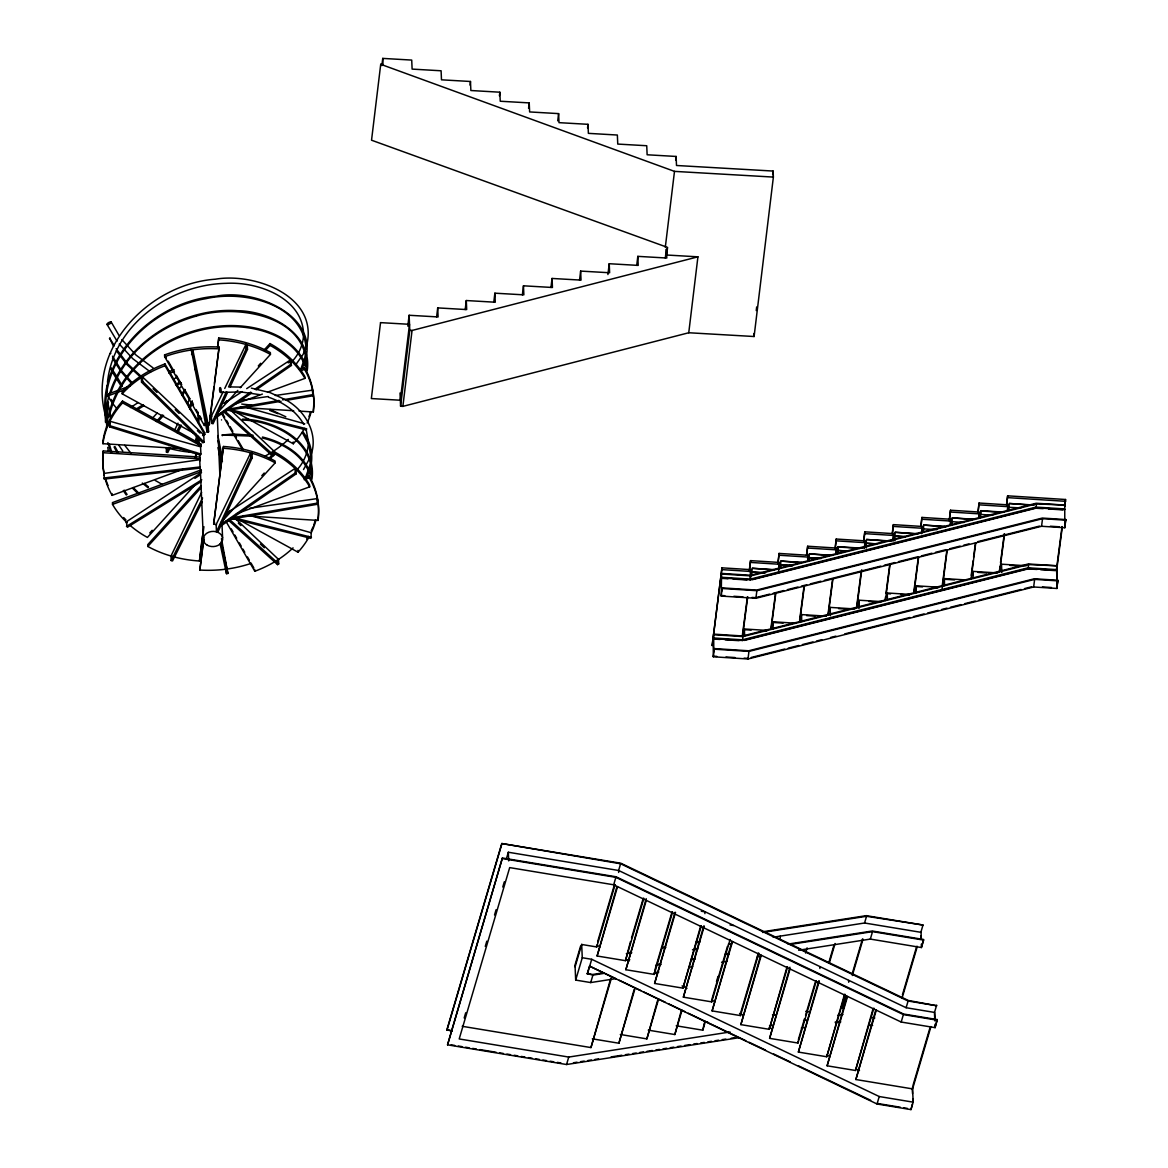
<?xml version="1.0" encoding="UTF-8"?>
<svg xmlns="http://www.w3.org/2000/svg" width="1168" height="1168" viewBox="0 0 1168 1168"><rect width="100%" height="100%" fill="white"/><g stroke="black" fill="none" stroke-linecap="round" stroke-linejoin="round"><path stroke-width="1.5" d="M105.441 422.232C105.105 355.087 174.266 306.25 237.644 310.703C269.823 311.009 312.703 333.143 307.213 370.752M107.018 392.229L107.31 385.601M106.405 422.276L108.405 402.084M720.072 639.451L713.181 639.027L713.327 656.781L747.987 658.986L1033.651 586.978L1056.909 588.453L1057.872 580.262L1034.381 578.773L748.717 650.78L714.29 648.59L713.809 651.89L713.663 634.136L742.614 635.976L1028.278 563.969L1057.244 565.808L1028.541 564.582L742.877 636.589L713.677 634.735M721.766 591.11L722.189 587.884L756.616 590.074L1042.279 518.066L1065.771 519.556L1064.807 527.746L1041.549 526.272L755.886 598.279L721.225 596.074L721.561 573.43L750.513 575.269L1036.177 503.262L1065.143 505.102L1036.439 503.89L750.776 575.882L721.576 574.028M1057.872 580.262L1057.39 583.562L1056.85 569.634L1028.117 567.809L742.454 639.816L713.268 637.962M1064.807 527.746L1064.749 508.927L1036.016 507.102L750.352 579.109L721.167 577.255M303.592 333.96C303.359 344.078 299.475 353.364 292.263 361.321M306.41 369.03C309.024 314.849 235.732 303.636 195.903 316.207M310.995 479.07C316.557 442.555 274.319 420.392 242.287 420.1M311.944 479.23C317.462 441.65 274.626 419.458 242.404 419.137M688.755 332.749L754.09 336.515L773.377 177.083L773.114 171.054L676.506 165.491L676.111 156.454L647.13 154.775L646.736 145.737L617.755 144.073L617.361 135.035L588.38 133.356L587.986 124.319L559.005 122.655L558.611 113.617L529.63 111.938L529.221 102.901L500.24 101.236L499.846 92.199L470.865 90.52L470.47 81.483L441.489 79.818L441.095 70.781L412.114 69.102L411.72 60.079L382.739 58.4L383.002 64.43L380.724 64.298L371.541 140.204L667.585 247.426L666.665 255.018L697.924 256.829L688.755 332.749L402.872 406.376L400.595 406.245L400.025 392.988M381.863 65.627L382.739 58.4M407.807 326.12L409.121 315.272L438.102 316.937L437.708 307.899L466.689 309.578L466.295 300.541L495.276 302.22L494.882 293.183L523.863 294.847L523.468 285.81L552.449 287.489L552.055 278.451L581.036 280.116L580.642 271.093L609.623 272.757L609.229 263.72L638.21 265.399L637.816 256.361L666.797 258.026L666.402 248.988L665.307 258.04M400.595 406.245L409.778 330.325L409.121 315.272M402.872 406.376L412.056 330.456L697.924 256.829M436.613 316.937L437.708 307.899M470.032 85.103L470.47 81.483M465.2 309.578L466.295 300.541M499.408 95.82L499.846 92.199M493.787 302.22L494.882 293.183M528.578 108.332L529.221 102.901M522.373 294.847L523.468 285.81M557.735 120.844L558.611 113.617M550.96 287.489L552.055 278.451M587.548 127.94L587.986 124.319M579.547 280.13L580.642 271.093M607.915 274.568L609.229 263.72M636.721 265.399L637.816 256.361M675.673 160.06L676.111 156.454M665.307 247.295L674.491 171.375L380.724 64.298M756.236 310.557L756.674 306.936M772.676 174.689L773.114 171.054M195.815 441.738L196.516 436.306M196.136 441.738L196.837 436.306M198.721 421.852L199.188 418.246M195.275 457.987L195.976 452.571M197.392 441.738L198.093 436.321M195.582 457.987L196.297 452.571M197.465 443.548L198.166 438.117M217.555 347.086L218.737 338.048A106.784 83.687 -2.5 0 1 270.377 352.605L270.45 354.4L240.228 387.732M217.876 347.086L218.737 338.048M209.729 419.356L213.948 386.827M214.43 383.221L219.131 347.086A106.784 83.687 -2.5 0 0 164.571 354.911L164.659 356.707L204.371 425.488A9.709 7.607 -2.5 0 1 206.298 424.948M207.305 424.816A9.709 7.607 -2.5 0 1 209.335 424.772L219.131 347.086M202.429 535.718L199.451 561.005A106.784 83.687 -2.5 0 1 147.81 546.463L147.737 544.653L200.925 485.99M199.451 561.005L203.918 526.68M203.772 537.528L199.845 570.042A106.784 83.687 -2.5 0 0 250.974 563.429M199.845 570.042L203.845 539.324M216.606 524.724A9.709 7.607 -2.5 0 0 213.671 524.169L223.468 446.483A106.784 83.687 -2.5 0 1 275.108 461.039L275.181 462.835L220.781 522.826M213.671 524.169L223.468 446.483M721.97 567.838L712.173 645.51L721.97 567.838L750.936 569.663L749.929 579.824M713.327 656.781L714.29 648.59M721.225 596.074L722.189 587.884M749.126 571.473L750.542 560.625L779.494 562.465L778.501 572.495M749.447 571.473L750.542 560.625M742.235 636.516L747.403 596.76M750.455 573.284L750.936 569.663M742.541 636.516L747.724 596.76M742.877 636.589L742.527 640.502L1028.19 568.495L1056.806 570.305M750.776 575.882L750.425 579.795L1036.089 507.803L1064.705 509.613M767.391 630.443L744.396 628.983L743.899 632.779M773.523 569.634L752.294 568.276L751.798 572.072L764.179 572.86M747.987 658.986L748.965 651.394L1034.629 579.386L1057.901 580.861M755.886 598.279L756.879 590.687L1042.542 518.694L1065.8 520.169M777.932 562.465L779.1 553.428L808.066 555.267L807.672 560.684M778.005 564.275L779.1 553.428M770.792 629.304L775.508 593.183M778.793 567.882L779.494 562.465M771.114 629.318L775.815 593.183M794.196 623.128L772.953 621.785L772.457 625.581M780.501 568.188L780.852 561.078L802.095 562.421M806.489 555.267L807.672 546.23L836.624 548.069L836.244 553.486M806.811 555.267L807.672 546.23M799.598 620.31L803.832 587.781M807.599 558.873L808.066 555.267M799.686 622.106L804.387 585.986M826.302 616.149L801.525 614.587L801.029 618.383M832.434 555.34L809.424 553.88L808.928 557.676L821.323 558.465M835.062 548.069L836.23 539.032L865.196 540.872L864.568 548.099M835.368 548.069L836.23 539.032M827.937 614.908L832.638 578.773M835.923 553.486L836.624 548.069M828.243 614.908L832.945 578.773M854.859 608.951L830.083 607.389L829.601 611.477L830.054 608.061M837.646 553.793L837.982 546.682L862.772 548.259M848.114 551.15L837.5 550.478L837.982 546.682M863.634 540.857L864.802 531.834L893.768 533.659L893.14 540.886M863.94 540.857L864.802 531.834M856.728 605.9L861.196 571.575M864.262 548.099L865.196 540.872M856.816 607.71L861.75 569.78M881.665 601.637L858.655 600.177L858.159 603.973M891.33 541.047L866.554 539.485L866.057 543.281L876.686 543.952M892.191 533.659L893.374 524.636L922.326 526.461L921.698 533.688M892.513 533.659L893.374 524.636M885.067 600.513L885.534 596.892M886.001 593.286L889.768 564.378M892.819 540.886L893.768 533.659M885.373 600.513L890.074 564.378M910.222 594.439L887.227 592.979L886.731 596.775M918.136 533.747L895.126 532.287L894.892 540.784M920.764 526.461L921.932 517.424L950.898 519.264L950.504 524.68M921.07 526.461L921.932 517.424M913.872 591.504L918.34 557.18M921.625 531.893L922.326 526.461M913.945 593.315L918.647 557.18M937.028 587.124L915.785 585.781L915.289 589.577M944.927 526.432L923.684 525.074L923.333 532.185M949.321 519.264L950.504 510.226L979.456 512.066L979.076 517.482M949.409 521.074L950.504 510.226M942.196 586.102L946.898 549.982M950.197 524.68L950.898 519.264M942.007 590.001L942.328 587.46M942.518 586.117L947.219 549.982M965.586 579.927L944.357 578.583L943.861 582.379M951.905 524.987L952.256 517.877L973.484 519.234M977.893 512.066L979.061 503.028L1008.028 504.868L1007.634 510.285M978.2 512.066L979.061 503.028M971.236 575.298L973.119 560.844M973.586 557.224L975.47 542.784M978.755 517.482L979.222 513.876M971.075 578.905L975.776 542.784M997.691 572.948L972.915 571.386L972.433 575.474L972.886 572.057M1003.823 512.139L980.813 510.679L980.478 517.789M980.813 510.679L980.39 514.402L992.712 515.263M1006.466 504.868L1007.634 495.831L1065.552 499.495L1064.544 509.657M1006.772 504.868L1007.634 495.831M999.326 571.707L1000.042 566.29M1000.509 562.669L1004.261 533.776M1007.327 510.285L1008.028 504.868M999.647 571.707L1004.582 533.776M1026.263 565.75L1001.487 564.188L1000.991 567.969M1034.162 505.058L1009.386 503.481L1008.889 507.277L1020.89 507.949M1028.541 564.582L1028.19 568.495M1036.439 503.89L1036.089 507.803M1033.651 586.978L1034.629 579.386M1041.549 526.272L1042.542 518.694M1056.383 569.955L1062.033 526.607M1064.617 506.722L1065.552 499.495M1056.456 571.867L1062.34 526.607M1065.771 519.556L1065.289 522.87M107.456 382.286C113.617 324.573 170.484 284.452 226.066 283.328C259.238 281.503 301.329 298.351 303.476 332.354M106.551 427.079C112.245 371.847 164.498 331.522 217.54 326.31C250.375 322.631 292.861 332.15 306.337 366.124M113.486 346.224L109.646 338.209L114.303 345.699M121.574 386.623C105.091 361.846 108.96 362.124 122.333 386.009M305.593 355.612L301.11 368.27M306.41 346.283C319.886 296.205 254.566 272.421 215.423 279.196C149.854 283.751 86.228 348.414 105.675 416.261M311.228 454.396C318.426 433.167 304.877 410.494 286.364 400.186M310.338 464.003L305.855 476.661M109.062 417.151C119.866 367.102 168.28 332.369 217.613 327.274C250.2 323.697 292.117 332.997 305.403 366.402M452.235 1031.271L446.891 1029.782L501.773 843.53L620.777 863.21L908.295 1000.45L936.678 1005.736L908.105 1001.02L620.588 863.765L501.773 843.53M446.921 1030.38L501.802 844.128M730.073 1031.986L568.743 1057.069L459.199 1038.951L509.686 867.605L613.667 884.789L901.185 1022.044L935.115 1027.65L937.291 1019.591L903.579 1014.028L616.062 876.774L502.401 857.984L447.548 1044.834L566.553 1064.515L738.629 1037.768M447.548 1044.834L502.401 857.984M506.27 859.225L508.328 852.246L618.617 870.481L906.12 1007.721L934.707 1012.452L935.086 1021.109M464.178 1017.985L465.725 1012.758M485.275 946.401L486.808 941.174M494.531 914.982L496.079 909.741M502.766 887.052L504.313 881.811M580.584 946.109L575.021 965.016L575.678 980.083L590.701 982.565L615.799 978.667M575.094 966.827L581.679 944.474L596.717 946.956L615.098 884.585M575.678 980.083L582.263 957.731L581.679 944.343M603.652 973.44L592.906 975.119L587.3 973.586L589.49 966.14L877.037 1103.994L910.967 1109.6L913.157 1102.154L912.5 1087.087M587.314 974.2L591.709 959.293L582.263 957.731M613.667 884.789L615.857 877.343L502.43 858.582M597.651 941.685L614.499 884.512M618.617 870.481L620.588 863.765M616.938 886.614L597.111 955.993L625.464 960.68L643.845 898.309M597.111 955.993L617.536 886.702M566.553 1064.515L568.743 1057.069M590.701 982.565L592.906 975.119M610.776 978.2L590.95 1047.579L462.192 1026.292M590.95 1047.579L611.375 978.273M630.486 941.554L625.464 960.68M631.508 938.094L643.261 898.236M646.196 898.615L625.858 969.717L654.211 974.419L672.593 912.033M625.858 969.717L646.284 900.426M634.151 989.442L618.909 1043.228L592.322 1038.834M618.909 1043.228L635.246 987.792M654.649 970.871L672.009 911.96M674.958 912.339L654.606 983.441L682.959 988.143L701.34 925.757M654.606 983.441L675.542 912.412M657.511 1000.699L646.868 1038.892L620.296 1034.483M646.868 1038.892L658.621 999.034M700.756 925.684L682.959 988.143M703.705 926.063L683.368 997.165L711.721 1001.867L730.102 939.481M683.368 997.165L704.289 926.136M681.397 1010.203L674.841 1034.541L648.255 1030.147M674.841 1034.541L681.981 1010.276M704.246 1023.183L702.8 1030.191L676.214 1025.796M716.51 981.602L718.043 976.404M702.8 1030.191L705.355 1021.533M711.984 999.005L727.46 946.343M731.942 941.525L712.115 1010.904L740.468 1015.591L758.85 953.219M712.115 1010.904L732.54 941.598M740.906 1012.043L758.266 953.132M760.704 955.249L740.862 1024.628L769.216 1029.315L787.597 966.943M740.862 1024.628L761.288 955.322M769.216 1029.315L787.013 966.856M789.962 967.235L769.61 1038.352L797.978 1043.039L816.359 980.667M769.61 1038.352L790.035 969.046M805.584 953.044L807.103 947.847M798.401 1039.491L804.533 1018.7M805.555 1015.24L815.249 982.317M818.71 980.959L798.372 1052.076L826.725 1056.763L845.106 994.391M798.372 1052.076L819.308 981.032M828.871 962.476L833.967 945.16M829.455 962.549L835.076 943.496M773.143 937.218L864.568 922.997L866.539 916.296L922.997 925.027L866.291 915.654L764.12 931.538M826.725 1056.763L844.522 994.318M845.603 996.246L842.61 1008.451L846.187 996.319M852.231 973.718L862.451 939.072M852.319 975.528L863.035 939.145M846.946 996.421L827.119 1065.8L855.472 1070.487L873.854 1008.115M827.119 1065.8L847.545 996.494M870.335 939.087L872.525 931.641L923.654 940.094L921.464 947.54L870.335 939.087L798.635 950.241M872.759 1009.765L855.472 1070.487M875.708 1010.145L855.867 1079.524L912.588 1088.897L930.969 1026.526M855.867 1079.524L876.292 1010.218M902.426 994.859L916.719 946.343M920.807 932.487L922.997 925.027M901.988 998.392L917.318 946.416M921.654 946.197L923.64 939.495L872.277 930.998L788.035 944.094M877.037 1103.994L879.227 1096.533L591.709 959.293M901.185 1022.044L903.375 1014.583L615.857 877.343M906.12 1007.721L908.105 1001.02M913.011 1085.364L929.859 1028.176M936.663 1005.137L934.458 1012.583L934.75 1019.284M912.427 1103.964L910.967 1109.6M935.305 1026.307L937.291 1019.591M111.048 392.185C116.596 375.454 126.538 360.386 139.138 348.108M305.972 347.933L303.096 354.4L295.898 364.518M301.986 368.665C326.675 318.28 256.668 287.883 216.226 296.19C153.607 300.891 92.272 360.24 106.945 425.809M310.644 456.527L303.519 469.551M306.717 477.128C314.601 463.097 313.097 444.862 303.227 432.175M227.599 392.346L213.072 423.765L211.715 423.385L226.242 391.966M228.534 387.002L246.127 348.969L245.922 344.443L247.28 344.823L247.485 349.349L229.892 387.382M216.445 531.82L250.857 457.403L250.653 452.877L252.025 453.257L252.215 457.783L217.817 532.199L216.445 531.82L216.138 524.593L250.653 452.877M109.894 421.254L109.573 426.846L200.385 455.111L200.896 454.031L200.575 446.804L109.894 421.254L109.573 426.846M174.879 429.678L178.018 423.152M187.435 403.602L189.785 398.711M223.176 391.703L211.408 416.158L211.715 423.385M224.738 388.448L245.922 344.443M202.341 501.568L172.543 560.932L171.17 560.552L170.981 556.041L201.582 492.473M315.973 520.067A106.784 83.687 -2.5 0 1 311.257 532.754L310.936 538.346L230.811 518.139M170.221 447.694L167.798 452.498L166.44 452.118L168.864 447.3M176.923 431.255L180.135 424.845M188.997 407.194L192.224 400.77M177.478 433.255L181.493 425.225M189.552 409.18L192.778 402.756M171.17 560.552L202.59 497.977M252.989 435.211L232.739 434.043L222.168 435.022L252.799 436.16M110.814 353.276L110.332 353.597M713.181 639.027L712.67 641.728M1056.704 570.772L1056.909 588.453M297.095 469.638C303.797 462.791 308.264 451.607 308.352 442.73M152.351 418.319L157.198 412.99M178.952 389.002L181.376 386.331M156.293 421.546L162.337 414.888M181.682 393.558L185.318 389.557M158.79 420.699L163.637 415.355M181.77 395.368L185.391 391.368M263.939 350.225L269.983 343.567A106.784 83.687 -2.5 0 1 304.877 376.578L304.95 378.388L267.487 392.2M265.224 350.707L270.056 345.378L269.983 343.567M224.431 403.252L226.855 400.595M258.289 365.934L260.698 363.263M217.263 413.063L237.805 390.404M149.752 532.944L152.176 530.287M195.771 484.107L147.416 537.426A106.784 83.687 -2.5 0 1 130.801 526.023M147.81 546.463L201.013 487.801M268.669 458.659L274.714 452.001A106.784 83.687 -2.5 0 1 309.608 485.012L309.681 486.822L236.462 513.803M269.954 459.141L274.787 453.812L274.714 452.001M226.753 514.358L230.373 510.358M261.807 475.697L264.231 473.025M139.123 348.122C155.023 332.953 174.791 322.091 195.917 316.207M222.358 435.708L222.358 434.773M250.755 392.098L215.394 416.582L216.314 417.458L251.66 392.959M255.164 389.032L290.525 364.547L290.321 360.036L246.682 388.637M256.084 389.908L291.445 365.423L290.321 360.036M295.051 468.47L295.256 472.982L220.124 525.016L221.044 525.892L296.176 473.858L295.971 469.332L295.051 468.47L228.84 511.876M142.467 376.884L141.328 377.614L141.532 382.14L202.925 442.833L204.05 442.088L203.743 434.861L142.467 376.884L142.657 381.396L204.05 442.088M141.532 382.14L142.657 381.396M130.524 407.544L138.058 402.61M174.178 378.928L177.186 376.957M224.11 403.442L242.17 391.601M288.233 362.868L291.241 360.897M202.604 435.591L203.743 434.861M126.232 521.892L201.48 472.573A9.709 7.607 -2.5 0 1 201.071 471.77L200.984 469.959L112.449 502.605L112.522 504.401A106.784 83.687 -2.5 0 0 127.151 522.768L126.232 521.892L127.356 527.279L201.173 481.61M194.866 478.369L199.392 475.405M272.655 451.695L273.779 450.95L230.753 410.245M278.51 559.384L277.385 560.129L277.575 564.655L278.714 563.91L278.51 559.384L234.184 517.453M135.546 409.413L143.226 404.654M175.521 384.681L180.135 381.834M137.999 409.34L144.146 405.53M176.441 385.557L181.055 382.695M126.436 526.418L201.801 479.8M1035.87 508.241L1043.199 508.635M1027.971 568.947L1037.082 569.444M129.852 386.009L107.719 394.171L107.792 395.967A106.784 83.687 -2.5 0 0 116.858 408.566M169.01 371.57L174.12 369.687M107.792 395.967L126.524 389.075M169.097 373.38L174.193 371.497M299.373 369.424L304.468 367.54A106.784 83.687 -2.5 0 1 313.272 410.172L313.345 411.983L299.052 411.078M301.154 370.606L304.556 369.351L304.468 367.54M235.133 404.113L262.377 394.083M105.178 478.851A106.784 83.687 -2.5 0 0 112.128 495.363L183.653 469.01M112.522 504.401L201.071 471.77M304.103 477.858L309.213 475.975A106.784 83.687 -2.5 0 1 318.003 518.607L318.09 520.417L243.002 515.657M304.176 479.668L309.286 477.785L309.213 475.975M752.148 579.737L1036.045 508.182M769.741 594.103L755.623 597.666L752.002 597.432M773.26 593.213L783.845 590.555M787.363 589.665L797.948 586.993M801.482 586.102L806.767 584.774M810.3 583.883L820.87 581.211M824.404 580.321L880.833 566.1M884.351 565.21L894.936 562.553M898.455 561.662L917.858 556.771M921.391 555.88L931.962 553.209M935.495 552.333L946.065 549.661M949.599 548.77L960.184 546.098M963.702 545.208L969.002 543.879M977.806 541.66L1039.535 526.096M744.25 640.429L1028.147 568.874M751.258 657.467L784.765 649.028M788.283 648.138L798.868 645.466M802.401 644.59L812.972 641.918M816.505 641.028L821.79 639.699M830.609 637.465L835.894 636.137M844.712 633.917L909.96 617.478M913.493 616.587L924.063 613.915M927.596 613.025L938.167 610.368M941.7 609.477L946.985 608.134M950.518 607.243L961.103 604.586M964.622 603.695L975.207 601.024M978.726 600.133L1021.051 589.475M1024.584 588.584L1031.636 586.803M225.92 409.588L279.079 400.449M282.612 399.85L312.747 394.667L312.542 390.156L275.283 395.485M224.373 411.019L281.079 401.266M286.394 400.361L312.966 395.791L312.542 390.156M232.417 517.716L317.477 503.101L317.273 498.59L249.864 508.241M229.103 519.453L317.711 504.226L317.273 498.59M627.888 952.723L631.479 952.168M661.949 947.423L665.526 946.868M695.997 942.138L699.588 941.569M626.34 953.643L631.727 952.811M662.198 948.066L665.775 947.511M696.259 942.766L699.836 942.211M762.573 932.458L866.539 916.296M626.165 960.067L629.742 959.512M692.478 949.759L697.865 948.912M728.336 944.182L731.913 943.627M603.403 972.798L592.643 974.477L587.3 973.586M657.175 964.447L660.767 963.892M691.237 959.147L694.814 958.592M725.299 953.847L728.876 953.292M655.642 965.367L661.015 964.52M691.485 959.789L695.077 959.235M725.547 954.49L729.124 953.935M790.064 944.459L872.525 931.641M655.233 972.535L658.81 971.98M689.295 967.235L692.872 966.681M721.547 962.228L726.934 961.381M757.404 956.65L760.981 956.096M769.508 1025.854L773.085 1025.3M803.569 1020.555L807.146 1020M837.617 1015.269L843.004 1014.423M573.473 1062.763L577.065 1062.208M580.642 1061.654L584.234 1061.084M587.811 1060.529L591.402 1059.975M594.979 1059.42L598.571 1058.865M611.112 1056.909L621.872 1055.244M625.449 1054.675L629.041 1054.12M632.618 1053.565L636.21 1053.01M639.801 1052.456L643.378 1051.901M646.97 1051.331L652.343 1050.499M655.934 1049.944L659.511 1049.39M663.103 1048.835L666.68 1048.265M670.271 1047.711L673.848 1047.156M677.44 1046.601L681.017 1046.046M684.609 1045.491L689.981 1044.645M693.573 1044.09L697.15 1043.535M700.742 1042.98L704.319 1042.425M707.91 1041.856L711.487 1041.301M715.079 1040.746L718.67 1040.192M722.247 1039.637L725.839 1039.067M731.212 1038.235L734.789 1037.68M835.178 1022.073L838.755 1021.518M801.365 1028.015L804.956 1027.446M835.427 1022.715L840.799 1021.883M191.348 349.991L192.793 349.787L208.24 424.67L208.546 431.897L207.116 432.102L191.348 349.991L192.092 353.568M191.552 354.517L192.983 354.313L192.793 349.787M241.572 400.317L268.187 396.507M206.794 424.875L208.24 424.67M203.422 540.361L200.268 468.076L104.346 479.084L103.908 473.449L199.713 459.725L199.947 460.834M220.11 543.748L226.461 573.663L227.906 573.459L221.453 538.638M200.268 468.076L200.035 466.952L104.113 477.96L104.346 479.084M220.577 392.448L241.017 391.908M230.651 386.929L241.046 387.09M109.412 338.589L110.186 338.063M674.491 171.375L773.377 177.083M409.778 330.325L412.056 330.456M240.053 407.34L293.679 410.742M1007.707 497.641L1065.639 501.306M200.721 446.789A9.709 7.607 -2.5 0 1 201.261 446.103L201.188 444.307L122.523 401.062A106.784 83.687 -2.5 0 0 102.857 441.898L102.945 443.694L181.609 448.687M1031.578 505.189L1009.386 503.481M1048.557 508.971L1062.88 509.876M979.149 504.839L1008.101 506.678M104.332 475.434A106.784 83.687 -2.5 0 1 103.339 452.731L103.266 450.936L199.801 457.053A9.709 7.607 -2.5 0 0 199.743 457.841M103.339 452.731L199.874 458.849A9.709 7.607 -2.5 0 0 199.874 460.44M980.828 510.985L1001.297 512.285M950.577 512.037L979.543 513.876M972.725 519.483L952.256 517.877M1050.324 526.228L1059.361 526.797M922.019 519.234L950.971 521.074M951.759 521.673L964.155 522.461M945.876 526.783L923.684 525.074M893.447 526.432L922.413 528.272M936.897 529.659L923.187 528.87L923.392 531.995M917.303 533.995L895.126 532.287M864.875 533.645L893.841 535.47M904.923 536.652L894.688 535.995L905.244 536.754M890.439 541.295L866.554 539.485M836.317 540.842L865.269 542.667M876.35 543.85L866.13 543.193L866.335 547.982M837.996 546.989L860.174 548.391M807.745 548.04L836.711 549.88M837.558 550.391L847.793 551.048M1009.984 565.4L1018.511 565.94M829.893 555.486L809.424 553.88M1040.659 569.677L1054.981 570.583M779.187 555.238L808.139 557.078M820.929 558.348L808.986 557.603L809.074 560.99M977.996 572.393L986.522 572.933M801.336 562.684L780.852 561.078M750.615 562.436L779.582 564.275M780.56 567.984L780.428 564.801L792.357 565.56M780.355 564.874L792.751 565.662M944.313 579.27L954.548 579.912M774.472 569.984L752.294 568.276M1042.425 586.935L1051.463 587.504M722.043 569.634L751.009 571.473M765.507 572.86L751.856 571.999L751.944 575.386M922.574 586.891L915.756 586.467L916.033 592.848M932.809 587.548L937.919 587.869M721.123 577.941L750.425 579.795M727.971 578.759L721.079 578.321L720.568 581.022M733.139 579.08L746.936 579.956M887.184 593.665L890.6 593.884M900.835 594.527L909.361 595.067M722.218 588.497L756.879 590.687M868.846 601.505L877.372 602.046M721.196 595.476L724.817 595.709M733.884 596.279L742.95 596.863M838.58 608.601L847.107 609.141M806.606 615.594L815.133 616.135M772.924 622.456L783.159 623.113M744.352 629.669L751.17 630.092M761.405 630.749L766.529 631.07M713.225 638.648L742.527 640.502M725.24 639.787L739.037 640.663M714.32 649.189L748.965 651.394M713.298 656.182L716.918 656.401M725.985 656.985L735.052 657.555M744.104 658.139L747.724 658.358M240.769 391.893L259.734 394.653M241.747 404.084L251.675 405.092M864.568 922.997L921.056 932.341L921.362 939.262M701.296 911.244L704.844 911.828L704.917 913.639M730.044 924.968L733.592 925.552M903.375 1014.583L937.32 1020.204M871.299 1017.386L874.817 1017.97M805.789 1011.327L809.336 1011.926M869.109 1024.832L872.627 1025.416M772.501 1014.802L776.048 1015.386M704.173 1021.445L707.72 1022.029M879.227 1096.533L913.157 1102.154M446.891 1029.782L450.483 1030.38M877.226 1103.424L900.294 1107.235M903.842 1107.819L907.39 1108.417M451.125 1044.834L454.717 1045.433M458.323 1046.017L461.915 1046.616M465.521 1047.214L469.113 1047.813M472.719 1048.411L476.31 1048.995M479.917 1049.594L496.108 1052.266M499.714 1052.864L503.306 1053.463M506.912 1054.062L510.518 1054.66M514.11 1055.244L517.716 1055.843M521.308 1056.441L524.914 1057.04M528.505 1057.624L532.112 1058.223M535.703 1058.821L539.309 1059.42M542.901 1060.004L546.507 1060.602M550.099 1061.201L553.705 1061.8M557.311 1062.384L560.903 1062.982M251.368 388.126L270.027 392.594L286.014 399.982M230.081 409.515L306.717 428.831L306.206 429.912L226.081 409.705M234.812 517.95L311.462 537.265M246.127 348.969L247.485 349.349M245.484 407.121L304.775 423.823M250.857 457.403L252.215 457.783M250.215 515.555L311.257 532.754M170.981 556.041L172.338 556.421M262.45 437.022C282.714 441.869 303.665 453.929 311.038 474.485M262.201 437.956C282.364 442.818 302.862 454.6 310.162 474.894M110.084 425.765L200.896 454.031M268.465 397.193C283.079 402.157 296.672 411.413 303.782 424.451M270.056 409.486L285.824 416.772M269.735 410.406L277.94 413.691M110.683 368.679L111.5 368.197M599.914 946.722L596.629 945.16L596.717 946.956M626.209 959.278L629.494 960.841M657.423 974.17L654.138 972.608L654.211 974.419M682.068 985.938L686.988 988.289M714.918 1001.618L711.633 1000.056L711.721 1001.867M739.563 1013.386L742.848 1014.948M769.143 1027.504L772.428 1029.066M826.652 1054.952L829.937 1056.514M856.217 1069.07L859.502 1070.633M589.709 966.184L616.003 978.726M619.288 980.288L640.648 990.493M643.933 992.055L665.293 1002.261M668.578 1003.823L685.003 1011.663M688.288 1013.24L745.797 1040.688M749.082 1042.25L765.507 1050.09M773.727 1054.018L790.152 1061.858M798.372 1065.785L870.656 1100.285M235.089 411.778L293.299 443.782A106.784 83.687 -2.5 0 0 304.395 428.408M203.013 435.343A9.709 7.607 -2.5 0 1 204.765 434.525L204.692 432.715L164.965 363.934A106.784 83.687 -2.5 0 0 122.129 392.025L122.202 393.835L196.151 434.481M122.523 401.062L122.596 402.872L201.261 446.103M238.243 519.351L298.03 552.216A106.784 83.687 -2.5 0 0 309.14 536.842M155.329 480.501L162.308 484.443M153.139 367.935L136.043 355.087L121.881 339.64M150.57 372.066L132.816 358.707L119.238 344.02M140.978 376.184L127.808 364.036L116.114 348.663M140.379 376.943L127.093 364.708L116.304 350.663M144.321 483.464L148.497 486.91M142.321 483.07L147.927 487.684M224.782 411.019L273.969 455.476M223.657 411.764L272.845 456.221M229.512 519.453L278.714 563.91M228.388 520.198L277.575 564.655M290.525 364.547L291.445 365.423M295.256 472.982L296.176 473.858M153.066 388.725L156.979 392.419M175.229 409.691L179.142 413.399M197.392 430.656L200.005 433.124M238.272 523.118L240.871 525.585M260.435 544.098L264.348 547.792M132.261 382.87L121.676 370.957L112.493 356.182M131.59 383.571L120.917 371.555L112.493 358.211M133.181 487.538L139.532 493.816M132.495 488.209L137.605 493.276M131.137 453.505L124.757 445.329M118.975 335.362L111.194 322.018M117.063 341.158L107.047 324.485M118.713 445.037L122.742 450.965M124.129 490.137L127.078 494.473M123.326 490.662L126.29 495.028M302.395 432.686L308.848 444.774L310.936 457.579M221.993 412.567L224.709 417.253M226.504 420.378L228.315 423.502M230.125 426.641L232.826 431.328M234.637 434.452L236.447 437.577M238.243 440.701L242.754 448.512M221.175 412.815L242.842 450.322M164.571 354.911L166.382 358.036M168.192 361.16L174.499 372.096M176.31 375.22L181.726 384.608M184.442 389.294L189.844 398.668M191.654 401.792L193.465 404.916M196.166 409.603L197.976 412.727M199.786 415.866L201.582 418.991M164.965 363.934L165.053 365.745L204.765 434.525M231.249 528.812L233.045 531.936M234.856 535.061L236.666 538.2M239.367 542.886L241.177 546.011M242.973 549.135L244.784 552.26M247.499 556.946L249.295 560.071M251.105 563.195L253.806 567.896M225.906 521.249L254.799 571.254A106.784 83.687 -2.5 0 0 293.066 547.865M114.946 446.541L118.231 452.629M114.07 446.95L117.384 453.096M110.814 416.523L107.967 403.544M109.31 443.942L111.69 452.104M107.894 442.555L110.785 452.425M306.279 430.058L308.235 441.139M217.934 440.38L222.416 461.506M217.993 447.621L221.351 463.462M221.175 541.777L227.906 573.459M312.747 394.667L312.966 395.791M317.477 503.101L317.711 504.226M217.817 435.547L222.227 456.936M195.027 367.818L195.771 371.395M221.117 544.186L222.592 551.311M103.908 473.449L104.142 474.573M192.983 354.313L208.546 431.897M107.587 423.926C95.002 363.233 148.409 307.929 205.802 298.701C243.528 289.941 303.111 303.476 306.206 349.086M107.733 447.388L108.317 450.717M1008.948 507.189L1009.035 510.591M1001.487 564.188L1001.852 572.466M972.915 571.386L973.163 578.452M944.357 578.583L944.591 585.65M915.785 585.781L916.077 592.41M934.969 1024.307L935.115 1027.65M920.953 935.831L921.099 939.174M921.318 944.197L921.464 947.54M912.31 1088.43L912.544 1093.628M912.763 1098.825L912.923 1102.285M887.227 592.979L887.461 600.045M858.655 600.177L859.02 608.47M858.611 600.863L858.903 607.243M848.596 980.448L848.683 982.259M830.083 607.389L830.448 615.667M819.848 966.724L819.921 968.535M801.525 614.587L801.759 621.653M797.89 1041.228L797.978 1043.039M772.953 621.785L773.201 628.851M753.959 333.508L754.09 336.515M780.209 936.152L780.282 937.962M744.396 628.983L744.629 636.049M740.395 1013.78L740.468 1015.591M696.318 949.19L696.391 951M618.587 870.656L618.66 872.467M508.328 852.246L508.708 860.904M293.212 441.971L293.299 443.782M297.957 550.405L298.03 552.216M273.779 450.95L273.911 453.972M254.712 569.458L254.799 571.254M226.329 570.656L226.461 573.663M217.292 416.523L219.745 472.558M221.949 523.162L222.577 537.616M209.335 424.772L209.247 422.962A9.709 7.607 -2.5 0 0 208.24 422.947M206.882 426.685L207.116 432.102M204.371 425.488L204.298 423.677A9.709 7.607 -2.5 0 1 205.247 423.371M197.815 412.041L198.297 422.889M198.925 437.343L199.159 442.774M199.626 453.607L199.874 458.849M199.713 459.725L200.035 466.952M166.25 447.607L166.44 452.118M112.055 493.568L112.128 495.363M112.814 401.88A106.784 83.687 -2.5 0 1 111.004 399.354M193.129 452.454A106.784 83.687 -2.5 0 1 169.36 448.468M288.335 439.431A106.784 83.687 -2.5 0 1 264.756 456.279M310.673 411.545A106.784 83.687 -2.5 0 1 308.965 416.655M311.243 411.632A106.784 83.687 -2.5 0 1 307.169 422.933M304.556 369.351A106.784 83.687 -2.5 0 1 313.345 411.983M270.056 345.378A106.784 83.687 -2.5 0 1 304.95 378.388M209.933 415.837A9.709 7.607 -2.5 0 1 211.875 416.29M218.81 339.859A106.784 83.687 -2.5 0 1 270.45 354.4M164.659 356.707A106.784 83.687 -2.5 0 1 219.204 348.896M203.787 433.094A9.709 7.607 -2.5 0 1 204.692 432.715M122.202 393.835A106.784 83.687 -2.5 0 1 165.053 365.745M200.633 444.979A9.709 7.607 -2.5 0 1 201.188 444.307M102.945 443.694A106.784 83.687 -2.5 0 1 122.596 402.872M108.025 485.465A106.784 83.687 -2.5 0 1 105.587 478.749M104.244 473.624A106.784 83.687 -2.5 0 1 103.266 450.936M201.451 470.66A9.709 7.607 -2.5 0 1 200.984 469.959M125.91 519.833A106.784 83.687 -2.5 0 1 123.662 517.541M315.418 519.979A106.784 83.687 -2.5 0 1 313.696 525.089M313.039 526.783A106.784 83.687 -2.5 0 1 311.184 530.944M308.294 536.375A106.784 83.687 -2.5 0 1 306.658 539.032M309.286 477.785A106.784 83.687 -2.5 0 1 318.09 520.417M274.787 453.812A106.784 83.687 -2.5 0 1 309.681 486.822M213.598 522.359A9.709 7.607 -2.5 0 1 214.591 522.461M223.541 448.293A106.784 83.687 -2.5 0 1 275.181 462.835M220.84 404.902L220.84 404.902M221.511 419.969L221.526 419.852M380.534 322.631L371.351 398.551L400.332 400.23L409.515 324.31L380.534 322.631M219.642 388.521A2.424 0.774 86.2 0 0 220.372 392.433A2.424 0.774 86.2 0 0 221.015 389.163A2.424 0.774 86.2 0 0 219.642 388.521M108.113 324.529A2.424 0.818 -28.4 0 0 111.281 322.207A2.424 0.818 -28.4 0 0 107.952 323.025A2.424 0.818 -28.4 0 0 108.113 324.529M207.32 545.252A9.709 7.607 -2.5 0 0 222.65 539.601A9.709 7.607 -2.5 0 0 209.028 532.112A9.709 7.607 -2.5 0 0 207.32 545.252"/></g></svg>
